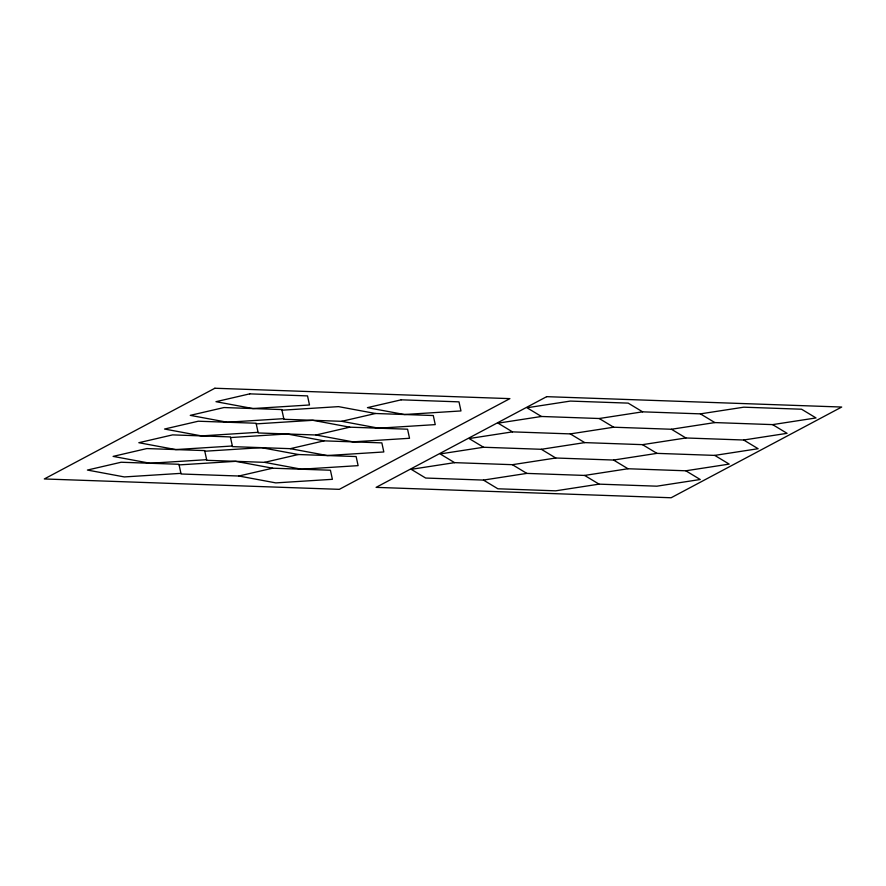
<?xml version="1.0" encoding="UTF-8"?>
<svg xmlns="http://www.w3.org/2000/svg" width="886" height="886" viewBox="0 0 886 886"><rect width="100%" height="100%" fill="white"/><g stroke="black" fill="none" stroke-linecap="round" stroke-linejoin="round"><path stroke-width="1.33" d="M341.73 421.315L375.476 413.496L433.287 415.534L435.247 424.615L378.665 428.193L341.73 421.315L283.919 419.288L281.814 409.576L224.014 407.538L190.257 415.357L227.204 422.234L283.786 418.657M316.014 434.993L349.76 427.174L407.571 429.201L409.531 438.282L352.949 441.859L316.014 434.993L258.203 432.955L256.098 423.242L198.298 421.215L164.541 429.034L201.487 435.901L258.07 432.324M290.298 448.67L324.055 440.851L381.855 442.878L383.826 451.96L327.233 455.537L290.298 448.67L232.497 446.633L230.382 436.92L172.582 434.882L138.825 442.712L175.771 449.579L232.353 446.001M264.582 462.348L298.338 454.518L356.139 456.556L358.11 465.637L301.517 469.215L264.582 462.348L206.781 460.31L204.666 450.597L146.866 448.56L113.109 456.39L150.055 463.256L206.637 459.679M238.866 476.015L272.622 468.196L330.423 470.233L332.394 479.315L275.812 482.892L238.866 476.015L181.065 473.988L178.961 464.275L121.149 462.237L87.404 470.056L124.339 476.934L180.921 473.357M541.424 416.475L498.054 423.154L512.473 431.87L570.285 433.896L613.655 427.218L671.455 429.256L714.836 422.578L772.636 424.615L816.006 417.937L801.575 409.221L743.775 407.183L700.405 413.862L642.594 411.835L599.224 418.513L541.424 416.475L526.993 407.759L570.362 401.081L628.174 403.119L642.594 411.835M512.473 431.87L469.104 438.548L483.534 447.253L541.335 449.291L584.716 442.612L642.516 444.65L685.886 437.972L743.686 440.01L787.067 433.332L772.636 424.615M483.534 447.253L440.165 453.931L454.596 462.647L512.396 464.685L555.766 458.007L613.566 460.044L656.947 453.366L714.747 455.393L758.117 448.715L743.686 440.01M454.596 462.647L411.215 469.325L425.645 478.041L483.446 480.079L526.827 473.401L584.627 475.428L627.997 468.749L685.808 470.787L729.178 464.109L714.747 455.393M685.808 470.787L700.228 479.503L656.858 486.181L599.058 484.144L555.688 490.822L497.877 488.784L483.446 480.079M281.947 410.207L338.541 406.63L375.476 413.496M256.242 423.873L312.824 420.296L349.76 427.174M230.526 437.551L287.108 433.974L324.055 440.851M204.81 451.229L261.392 447.651L298.338 454.518M179.094 464.906L235.676 461.329L272.622 468.196M700.405 413.862L714.836 422.578M671.455 429.256L685.886 437.972M599.224 418.513L613.655 427.218M642.516 444.65L656.947 453.366M570.285 433.896L584.716 442.612M613.566 460.044L627.997 468.749M541.335 449.291L555.766 458.007M584.627 475.428L599.058 484.144M512.396 464.685L526.827 473.401M214.877 388.245L44.3 478.961L339.316 489.338L509.893 398.634L214.877 388.245M546.684 396.662L376.107 487.366L671.123 497.755L841.7 407.039L546.684 396.662M249.73 393.86L215.974 401.69L252.92 408.557L309.502 404.98L307.531 395.898L249.73 393.86M401.192 399.819L367.435 407.649L404.381 414.515L460.964 410.938L458.992 401.856L401.192 399.819"/></g></svg>
